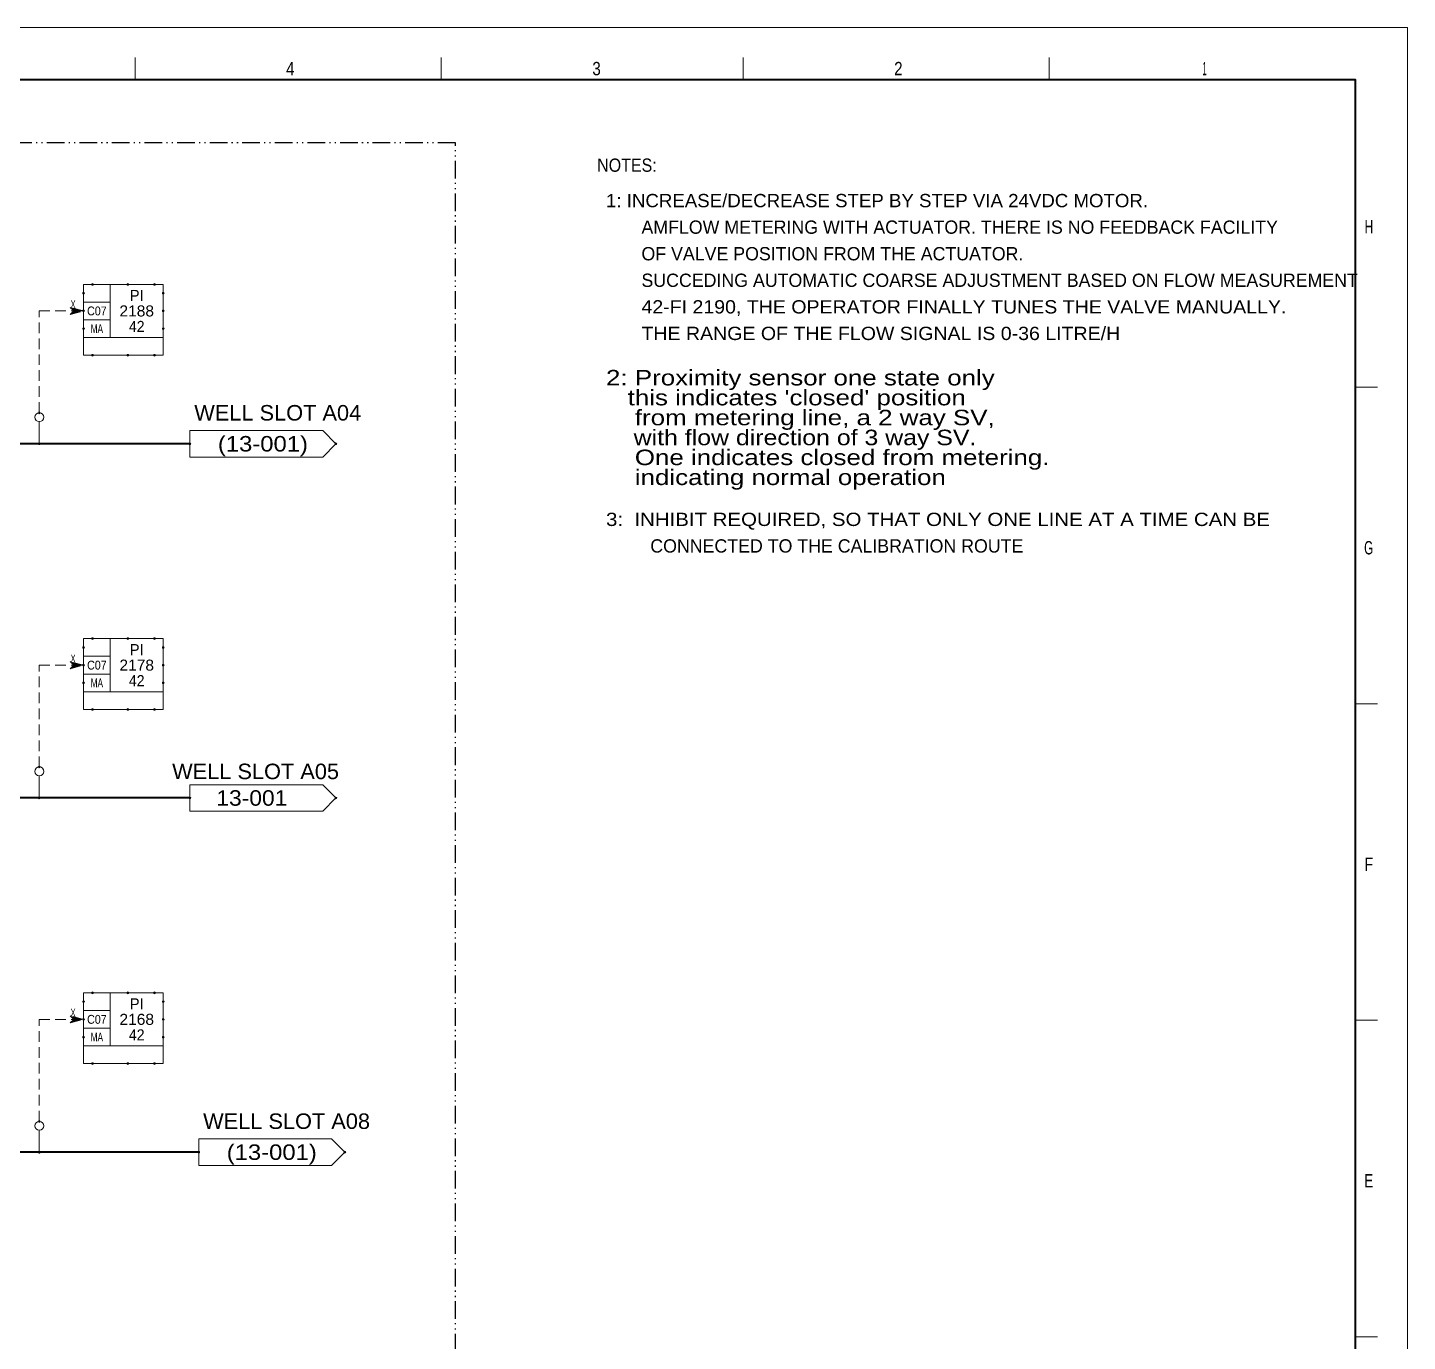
# Model space of a CAD drawing. Header units: millimetres. Extents: x 0 to 841, y 0 to 594.
# Drawn here: x 529.4 to 841, y 297.3 to 594 of the extents above; entities that cross this region are included whole.
import ezdxf
from ezdxf.enums import TextEntityAlignment as Align

# ---------------------------------------------------------------- set-up
doc = ezdxf.new("R2010")
doc.units = ezdxf.units.MM
doc.header["$LTSCALE"] = 0.8
doc.header["$PDMODE"] = 32
doc.header["$PDSIZE"] = 0.4
doc.linetypes.add('DASH_DOUBLE_DOT', pattern=[9.2, 5, -1.2, 0.3, -1.2, 0.3, -1.2])
doc.linetypes.add('MEDIUM_DASHED', pattern=[4.5, 3, -1.5])
for name, color, linetype, lineweight in [('1', 7, 'Continuous', 13), ('12', 7, 'Continuous', 25), ('40', 7, 'Continuous', 35), ('43', 7, 'Continuous', 13), ('46', 7, 'MEDIUM_DASHED', 13), ('47', 7, 'Continuous', 13), ('48', 7, 'Continuous', 13), ('50', 7, 'Continuous', 13), ('9', 7, 'Continuous', 13)]:
    doc.layers.add(name, color=color, linetype=linetype, lineweight=lineweight)
doc.layers.add('45', color=7, linetype='Continuous')

msp = doc.modelspace()

# ---------------------------------------------------------------- linework, layer by layer
at = {"layer": '1'}
for p, q in [((553.6134, 587.2614), (553.6134, 582.2276)), ((622.7764, 587.2614), (622.7764, 582.2276)), ((690.937, 587.2614), (690.937, 582.2276)), ((760.1, 587.2614), (760.1, 582.2276)), ((834.2748, 512.7606), (829.263, 512.7606)), ((834.2748, 441.2795), (829.263, 441.2795)), ((834.2748, 369.7992), (829.263, 369.7992)), ((834.2748, 298.3181), (829.263, 298.3181))]:
    msp.add_line(p, q, dxfattribs=at)
at = {"layer": '1', "lineweight": 35}
msp.add_lwpolyline([(829.263, 112.0142), (829.263, 582.2276), (10.3331, 582.2276), (10.3331, 10.3819)], dxfattribs=at)
at = {"layer": '12', "linetype": 'DASH_DOUBLE_DOT'}
for p, q in [((626, 568), (26, 568)), ((626, 30), (626, 568))]:
    msp.add_line(p, q, dxfattribs=at)
at = {"layer": '12', "lineweight": 13}
msp.add_lwpolyline([(0, 594), (841, 594), (841, 0), (0, 0)], close=True, dxfattribs=at)
at = {"layer": '40'}
for p, q in [((433, 500.0315), (566, 500.0315)), ((566, 420), (433, 420)), ((568, 340), (433, 340))]:
    msp.add_line(p, q, dxfattribs=at)
at = {"layer": '43'}
for points in [[(566, 503), (596, 503), (599, 500), (596, 497), (566, 497)], [(566, 423), (596, 423), (599, 420), (596, 417), (566, 417)], [(568, 343), (598, 343), (601, 340), (598, 337), (568, 337)]]:
    msp.add_lwpolyline(points, close=True, dxfattribs=at)
for p in [(566, 500), (599, 500), (566, 420), (599, 420), (568, 340), (601, 340)]:
    msp.add_point(p, dxfattribs=at)
at = {"layer": '46'}
for points in [[(532, 507), (532, 530), (542, 530), (539, 530.8), (539.8, 530), (539, 529.2), (542, 530)], [(532, 427), (532, 450), (542, 450), (539, 450.8), (539.8, 450), (539, 449.2), (542, 450)], [(532, 346.9409), (532, 370), (542, 370), (539, 370.8), (539.8, 370), (539, 369.2), (542, 370)]]:
    msp.add_lwpolyline(points, dxfattribs=at)
for points in [[(541.6, 530), (539.4, 530.6), (540, 530), (539.4, 529.4)], [(541.2, 530), (539.8, 530.4), (540.2, 530), (539.8, 529.6)], [(540.8, 530), (540.2, 530.2), (540.4, 530), (540.2, 529.8)], [(541.6, 450), (539.4, 450.6), (540, 450), (539.4, 449.4)], [(541.2, 450), (539.8, 450.4), (540.2, 450), (539.8, 449.6)], [(540.8, 450), (540.2, 450.2), (540.4, 450), (540.2, 449.8)], [(541.6, 370), (539.4, 370.6), (540, 370), (539.4, 369.4)], [(541.2, 370), (539.8, 370.4), (540.2, 370), (539.8, 369.6)], [(540.8, 370), (540.2, 370.2), (540.4, 370), (540.2, 369.8)]]:
    msp.add_lwpolyline(points, close=True, dxfattribs=at)
at = {"layer": '47'}
for p, q in [((532, 500), (532, 505)), ((532, 420), (532, 425)), ((532, 339.9409), (532, 344.9409))]:
    msp.add_line(p, q, dxfattribs=at)
for centre in [(532, 506), (532, 426), (532, 345.9409)]:
    msp.add_circle(centre, 1, dxfattribs=at)
for p in [(532, 507), (532, 500), (532, 427), (532, 420), (532, 346.9409), (532, 339.9409)]:
    msp.add_point(p, dxfattribs=at)
at = {"layer": '48'}
for p, q in [((548, 536), (548, 524)), ((542, 532), (548, 532)), ((542, 528), (548, 528)), ((548, 456), (548, 444)), ((542, 452), (548, 452)), ((542, 448), (548, 448)), ((548, 376), (548, 364)), ((542, 372), (548, 372)), ((542, 368), (548, 368))]:
    msp.add_line(p, q, dxfattribs=at)
for points in [[(542, 536), (560, 536), (560, 524), (542, 524)], [(542, 456), (560, 456), (560, 444), (542, 444)], [(542, 376), (560, 376), (560, 364), (542, 364)]]:
    msp.add_lwpolyline(points, close=True, dxfattribs=at)
for points in [[(542, 524), (542, 520), (560, 520), (560, 524)], [(542, 444), (542, 440), (560, 440), (560, 444)], [(542, 364), (542, 360), (560, 360), (560, 364)]]:
    msp.add_lwpolyline(points, dxfattribs=at)
for p in [(544, 536), (552, 536), (558, 536), (542, 534), (560, 534), (542, 530), (560, 530), (542, 526), (560, 526), (544, 520), (552, 520), (558, 520), (544, 456), (552, 456), (558, 456), (542, 454), (560, 454), (542, 450), (560, 450), (542, 446), (560, 446), (544, 440), (552, 440), (558, 440), (542, 374), (544, 376), (552, 376), (558, 376), (560, 374), (542, 370), (560, 370), (542, 366), (560, 366), (544, 360), (552, 360), (558, 360)]:
    msp.add_point(p, dxfattribs=at)
at = {"layer": '9'}
msp.add_lwpolyline([(0, 0), (841, 0), (841, 594), (0, 594)], close=True, dxfattribs=at)

# ---------------------------------------------------------------- texts
at = {"layer": '1'}
for s, width, p in [('4', 0.85, (588.7016, 583.2346)), ('3', 0.85, (657.8646, 583.2346)), ('2', 0.85, (726.0252, 583.2346)), ('1', 0.4, (795.1799, 583.2346))]:
    msp.add_text(s, height=3.02, dxfattribs=dict(at, width=width)).set_placement(p, align=Align.CENTER)
for s, width, p in [('H', 0.65, (833.2709, 547.4945)), ('G', 0.65, (833.2709, 475.0071)), ('F', 0.8, (833.2709, 403.526)), ('E', 0.75, (833.2709, 332.0449))]:
    msp.add_text(s, height=3.02, dxfattribs=dict(at, width=width)).set_placement(p, align=Align.RIGHT)
at = {"layer": '12'}
for s, height, width, p in [('NOTES:', 3, 0.9, (658, 561.4291)), ('1: INCREASE/DECREASE STEP BY STEP VIA 24VDC MOTOR.', 3, 1.05, (660, 553.4291)), ('42-FI 2190, THE OPERATOR FINALLY TUNES THE VALVE MANUALLY.', 3, 1.1, (668, 529.4291)), ('THE RANGE OF THE FLOW SIGNAL IS 0-36 LITRE/H', 3, 1.1, (668, 523.4291)), ('2: Proximity sensor one state only', 3.5, 1.25, (660, 513.1795)), ("   this indicates 'closed' position  ", 3.5, 1.25, (660, 508.6795)), ('    from metering line, a 2 way SV, ', 3.5, 1.25, (660, 504.1795)), ('    with flow direction of 3 way SV.', 3.5, 1.2, (660, 499.6795)), ('    One indicates closed from metering. ', 3.5, 1.25, (660, 495.1795)), ('    indicating normal operation', 3.5, 1.25, (660, 490.6795)), ('3:  INHIBIT REQUIRED, SO THAT ONLY ONE LINE AT A TIME CAN BE', 3, 1.15, (660, 481.4291))]:
    msp.add_text(s, height=height, dxfattribs=dict(at, width=width)).set_placement(p)
for s, p in [('AMFLOW METERING WITH ACTUATOR. THERE IS NO FEEDBACK FACILITY', (668, 547.4291)), ('OF VALVE POSITION FROM THE ACTUATOR.', (668, 541.4291)), ('SUCCEDING AUTOMATIC COARSE ADJUSTMENT BASED ON FLOW MEASUREMENT', (668, 535.4291)), ('CONNECTED TO THE CALIBRATION ROUTE', (670, 475.4291))]:
    msp.add_text(s, height=3, dxfattribs=at).set_placement(p)
at = {"layer": '43', "width": 1.05}
for s, p in [('WELL SLOT A04', (567, 505.2504)), ('WELL SLOT A05', (562, 424.2504)), ('WELL SLOT A08', (569, 345.2504))]:
    msp.add_text(s, height=3.5, dxfattribs=at).set_placement(p)
at = {"layer": '43'}
for s, width, p in [('(13-001)', 1.15, (582.5, 498.2504)), ('13-001', 1.1, (580, 418.2504)), ('(13-001)', 1.15, (584.5, 338.2504))]:
    msp.add_text(s, height=3.5, dxfattribs=dict(at, width=width)).set_placement(p, align=Align.CENTER)
at = {"layer": '45', "width": 0.6}
for p in [(539.0669, 530.626), (539.0669, 450.626), (539.0669, 370.626)]:
    msp.add_text('X', height=1.75, dxfattribs=at).set_placement(p)
at = {"layer": '50'}
for p in [(553.9996, 532.2496), (553.9996, 452.2496), (553.9996, 372.2496)]:
    msp.add_text('PI', height=2.5, dxfattribs=at).set_placement(p, align=Align.CENTER)
for s, height, width, p in [('C07', 2, 0.9, (545, 529)), ('2188', 2.5, 1.05, (554, 528.7496)), ('MA', 2, 0.7, (544.9929, 525)), ('42', 2.5, 0.95, (553.9996, 525.2496)), ('C07', 2, 0.9, (545, 449)), ('2178', 2.5, 1.05, (554, 448.7496)), ('MA', 2, 0.7, (544.9929, 445)), ('42', 2.5, 0.95, (553.9996, 445.2496)), ('C07', 2, 0.9, (545, 369)), ('2168', 2.5, 1.05, (554, 368.7496)), ('42', 2.5, 0.95, (553.9996, 365.2496)), ('MA', 2, 0.7, (544.9929, 365))]:
    msp.add_text(s, height=height, dxfattribs=dict(at, width=width)).set_placement(p, align=Align.CENTER)

doc.saveas('drawing.dxf')
